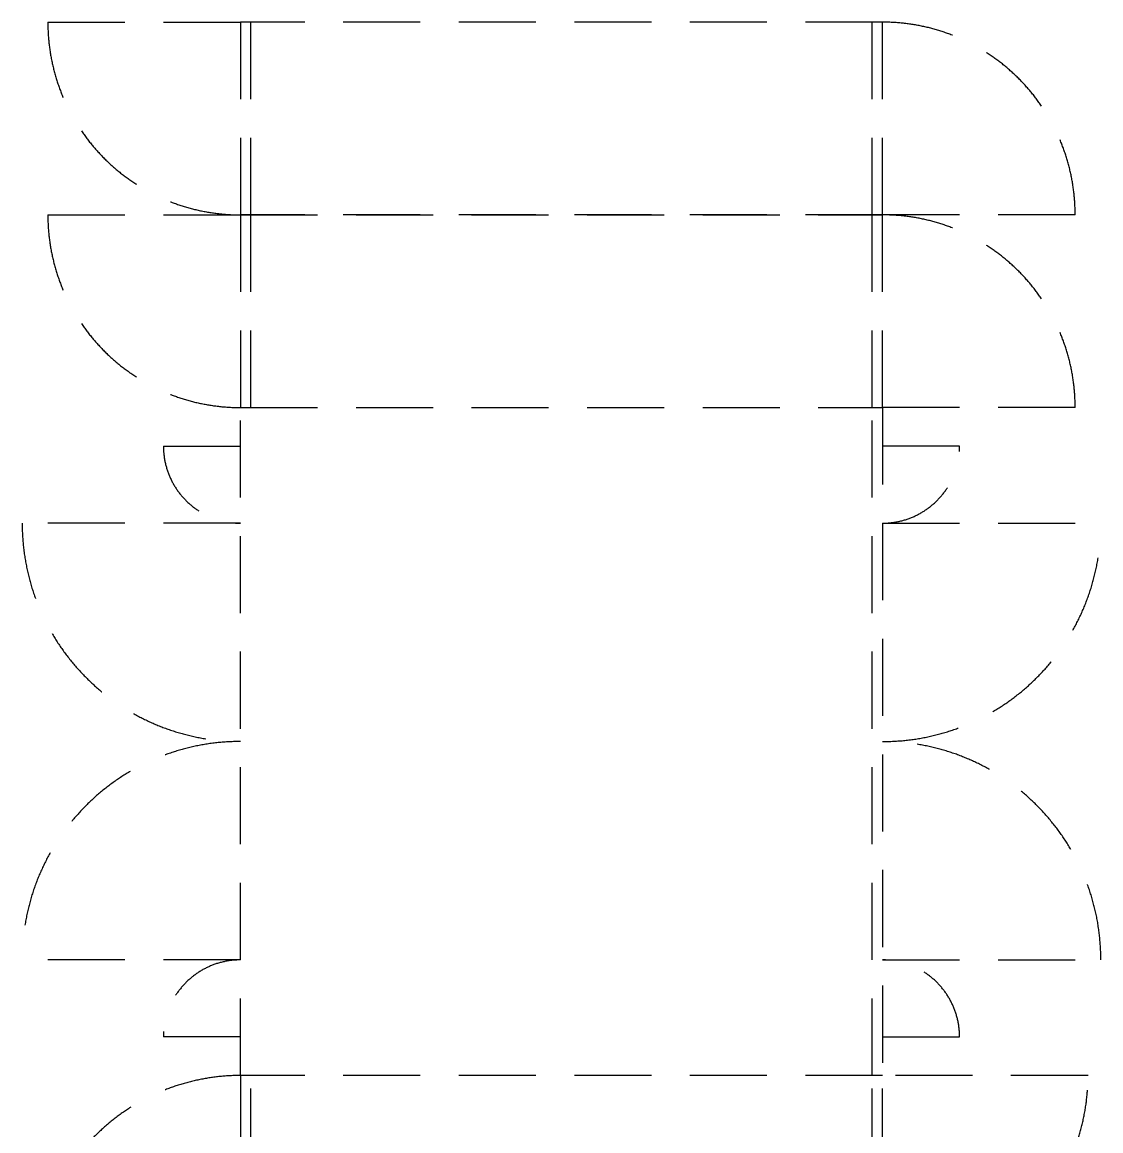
# Model space of a CAD drawing. Header units: millimetres. Extents: x -95754 to 177808, y 34455 to 150605.
# Drawn here: x 120104 to 124304, y 138190 to 142505 of the extents above; entities that cross this region are included whole.
import ezdxf

# ---------------------------------------------------------------- set-up
doc = ezdxf.new("R2010")
doc.units = ezdxf.units.MM
doc.header["$LTSCALE"] = 300
doc.linetypes.add('H1', pattern=[1.5, 1, -0.5])
doc.layers.add('A-ETC-전기', color=253, linetype='H1')

# ---------------------------------------------------------------- blocks, each defined once
blk = doc.blocks.new('750X2500')
at = {"layer": 'A-ETC-전기'}
for p, q in [((-3250, 750), (-2458, 750)), ((-2460, 750), (-2460, 0)), ((-40, 750), (-40, 0)), ((750, 0), (-42, 0))]:
    blk.add_line(p, q, dxfattribs=at)
blk.add_lwpolyline([(-2500, 750), (-2500, 0), (0, 0), (0, 750)], close=True, dxfattribs=at)
for centre, start, end in [((-2500, 750), 180, 270), ((0, 0), 0, 90)]:
    blk.add_arc(centre, 750, start, end, dxfattribs=at)
blk = doc.blocks.new('800X2500')
at = {"layer": 'A-ETC-전기'}
for p, q in [((-2460, 800), (-2460, 0)), ((800, 800), (-42, 800)), ((-40, 800), (-40, 0)), ((-3300, 0), (-2458, 0))]:
    blk.add_line(p, q, dxfattribs=at)
blk.add_lwpolyline([(-2500, 800), (-2500, 0), (0, 0), (0, 800)], close=True, dxfattribs=at)
for centre, start, end in [((-2500, 0), 90, 180), ((0, 800), 270, 0)]:
    blk.add_arc(centre, 800, start, end, dxfattribs=at)

msp = doc.modelspace()

# ---------------------------------------------------------------- linework, layer by layer
at = {"layer": 'A-ETC-전기'}
for p, q in [((123413.6, 138405), (123413.6, 141005)), ((120653.6, 140855, 0), (120953.6, 140855, 0)), ((123753.6, 140855, 0), (123453.6, 140855, 0)), ((120953.6, 140555, 0), (120103.6, 140555, 0)), ((123453.6, 140555, 0), (124303.6, 140555, 0)), ((120953.6, 138855, 0), (120103.6, 138855, 0)), ((123453.6, 138855, 0), (124303.6, 138855, 0)), ((120953.6, 138555, 0), (120653.6, 138555, 0)), ((123453.6, 138555, 0), (123753.6, 138555, 0))]:
    msp.add_line(p, q, dxfattribs=at)
at = {"layer": 'A-ETC-전기', "elevation": 0}
msp.add_lwpolyline([(120953.6, 138405), (120953.6, 141005), (123453.6, 141005), (123453.6, 138405)], close=True, dxfattribs=at)
at = {"layer": 'A-ETC-전기'}
for centre, radius, start, end in [((120953.6, 140855, 0), 300, 180, 270), ((123453.6, 140855, 0), 300, 270, 0), ((120953.6, 140555, 0), 850, 180, 270), ((123453.6, 140555, 0), 850, 270, 0), ((120953.6, 138855, 0), 850, 90, 180), ((123453.6, 138855, 0), 850, 0, 90), ((120953.6, 138555, 0), 300, 90, 180), ((123453.6, 138555, 0), 300, 0, 90)]:
    msp.add_arc(centre, radius, start, end, dxfattribs=at)

# ---------------------------------------------------------------- block references
at = {"layer": 'A-ETC-전기', "rotation": 180}
for name, p in [('750X2500', (120953.6, 142505)), ('750X2500', (120953.6, 141755)), ('800X2500', (120953.6, 138405))]:
    msp.add_blockref(name, p, dxfattribs=at)

doc.saveas('drawing.dxf')
